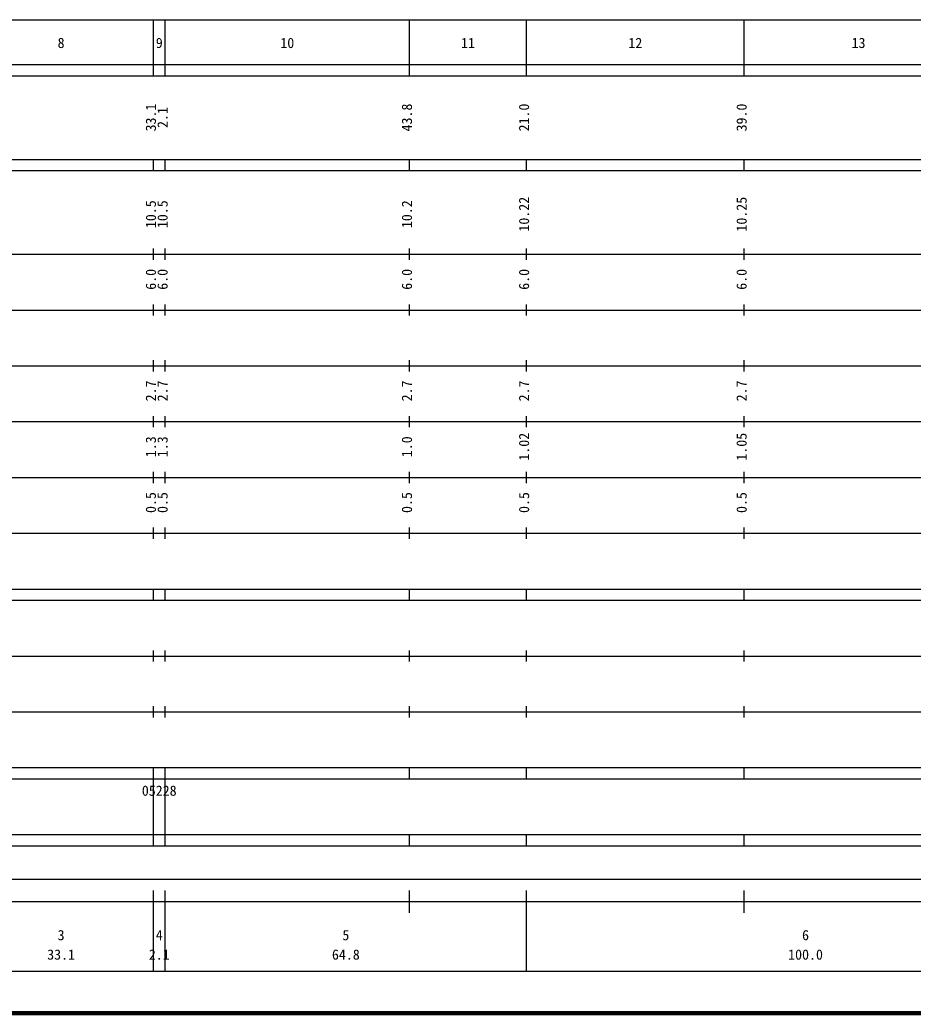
# Model space of a CAD drawing. Units: millimetres on the paper, enlarged 1000 times. Extents: x 40000 to 680000, y 20000 to 380000.
# Drawn here: x 277160 to 437290, y 20000 to 198000 of the extents above; entities that cross this region are included whole.
import ezdxf
from ezdxf.enums import TextEntityAlignment as Align

# ---------------------------------------------------------------- set-up
doc = ezdxf.new("R2010")
doc.units = ezdxf.units.MM
doc.header["$LTSCALE"] = 1000
doc.layers.add('M-TTL', color=2, linetype='Continuous', lineweight=140)
doc.layers.add('M-TTL-BAND', color=7, linetype='Continuous', lineweight=25)
doc.styles.add('ＭＳ ゴシック', font='')
doc.styles.get('ＭＳ ゴシック').set_extended_font_data('MS Gothic')

msp = doc.modelspace()

# ---------------------------------------------------------------- linework, layer by layer
at = {"layer": 'M-TTL'}
msp.add_line((40000, 20000), (680000, 20000), dxfattribs=at)
at = {"layer": 'M-TTL-BAND'}
for p, q in [((68000, 198000), (579000, 198000)), ((301100, 188000), (301100, 198000)), ((303200, 188000), (303200, 198000)), ((347000, 188000), (347000, 198000)), ((368000, 188000), (368000, 198000)), ((407000, 188000), (407000, 198000)), ((40000, 190000), (579000, 190000)), ((40000, 188000), (579000, 188000)), ((40000, 173000), (579000, 173000)), ((301100, 171000), (301100, 173000)), ((303200, 171000), (303200, 173000)), ((347000, 171000), (347000, 173000)), ((368000, 171000), (368000, 173000)), ((407000, 171000), (407000, 173000)), ((40000, 171000), (579000, 171000)), ((301100, 155000), (301100, 157000)), ((303200, 155000), (303200, 157000)), ((347000, 155000), (347000, 157000)), ((368000, 155000), (368000, 157000)), ((407000, 155000), (407000, 157000)), ((40000, 156000), (579000, 156000)), ((46000, 146000), (579000, 146000)), ((301100, 145000), (301100, 147000)), ((303200, 145000), (303200, 147000)), ((347000, 145000), (347000, 147000)), ((368000, 145000), (368000, 147000)), ((407000, 145000), (407000, 147000)), ((52000, 136000), (579000, 136000)), ((301100, 135000), (301100, 137000)), ((303200, 135000), (303200, 137000)), ((347000, 135000), (347000, 137000)), ((368000, 135000), (368000, 137000)), ((407000, 135000), (407000, 137000)), ((301100, 125000), (301100, 127000)), ((303200, 125000), (303200, 127000)), ((347000, 125000), (347000, 127000)), ((368000, 125000), (368000, 127000)), ((407000, 125000), (407000, 127000)), ((46000, 126000), (579000, 126000)), ((52000, 116000), (579000, 116000)), ((301100, 115000), (301100, 117000)), ((303200, 115000), (303200, 117000)), ((347000, 115000), (347000, 117000)), ((368000, 115000), (368000, 117000)), ((407000, 115000), (407000, 117000)), ((301100, 105000), (301100, 107000)), ((303200, 105000), (303200, 107000)), ((347000, 105000), (347000, 107000)), ((368000, 105000), (368000, 107000)), ((407000, 105000), (407000, 107000)), ((46000, 106000), (579000, 106000)), ((40000, 96000), (579000, 96000)), ((301100, 94000), (301100, 96000)), ((303200, 94000), (303200, 96000)), ((347000, 94000), (347000, 96000)), ((368000, 94000), (368000, 96000)), ((407000, 94000), (407000, 96000)), ((40000, 94000), (579000, 94000)), ((49000, 84000), (579000, 84000)), ((301100, 83000), (301100, 85000)), ((303200, 83000), (303200, 85000)), ((347000, 83000), (347000, 85000)), ((368000, 83000), (368000, 85000)), ((407000, 83000), (407000, 85000)), ((301100, 73000), (301100, 75000)), ((303200, 73000), (303200, 75000)), ((347000, 73000), (347000, 75000)), ((368000, 73000), (368000, 75000)), ((407000, 73000), (407000, 75000)), ((40000, 74000), (579000, 74000)), ((40000, 64000), (579000, 64000)), ((301100, 62000), (301100, 64000)), ((303200, 62000), (303200, 64000)), ((347000, 62000), (347000, 64000)), ((368000, 62000), (368000, 64000)), ((407000, 62000), (407000, 64000)), ((40000, 62000), (579000, 62000)), ((301100, 52000), (301100, 62000)), ((303200, 52000), (303200, 62000)), ((40000, 52000), (579000, 52000)), ((301100, 50000), (301100, 52000)), ((303200, 50000), (303200, 52000)), ((347000, 50000), (347000, 52000)), ((368000, 50000), (368000, 52000)), ((407000, 50000), (407000, 52000)), ((40000, 50000), (579000, 50000)), ((71000, 44000), (565000, 44000)), ((301100, 27500), (301100, 42000)), ((303200, 27500), (303200, 42000)), ((347000, 38000), (347000, 42000)), ((368000, 27500), (368000, 42000)), ((407000, 38000), (407000, 42000)), ((40000, 40000), (579000, 40000)), ((68000, 27500), (579000, 27500))]:
    msp.add_line(p, q, dxfattribs=at)

# ---------------------------------------------------------------- texts
at = {"layer": 'M-TTL-BAND', "style": 'ＭＳ ゴシック'}
for s, p in [('8', (284550, 192405)), ('9', (302150, 192405)), ('10', (325100, 192405)), ('11', (357500, 192405)), ('12', (387500, 192405)), ('13', (427500, 192405)), ('3', (284550, 32523)), ('4', (302150, 32523)), ('5', (335600, 32523)), ('6', (418000, 32523)), ('33.1', (284550, 29033)), ('2.1', (302150, 29033)), ('64.8', (335600, 29033)), ('100.0', (418000, 29033))]:
    msp.add_text(s, height=1833, dxfattribs=at).set_placement(p, align=Align.BOTTOM_CENTER)
for s, p in [('33.1', (302100, 180500)), ('2.1', (304200, 180500)), ('43.8', (348000, 180500)), ('21.0', (369000, 180500)), ('39.0', (408000, 180500)), ('10.2', (348000, 163174)), ('10.22', (369000, 163174)), ('10.25', (408000, 163174)), ('10.5', (302100, 163174)), ('10.5', (304200, 163174)), ('6.0', (302100, 151500)), ('6.0', (304200, 151500)), ('6.0', (348000, 151500)), ('6.0', (369000, 151500)), ('6.0', (408000, 151500)), ('2.7', (302100, 131500)), ('2.7', (304200, 131500)), ('2.7', (348000, 131500)), ('2.7', (369000, 131500)), ('2.7', (408000, 131500)), ('1.3', (302100, 121500)), ('1.3', (304200, 121500)), ('1.0', (348000, 121500)), ('1.02', (369000, 121500)), ('1.05', (408000, 121500)), ('0.5', (302100, 111500)), ('0.5', (304200, 111500)), ('0.5', (348000, 111500)), ('0.5', (369000, 111500)), ('0.5', (408000, 111500))]:
    msp.add_text(s, height=1833, rotation=90, dxfattribs=at).set_placement(p, align=Align.BOTTOM_CENTER)
msp.add_text('05228', height=1833, dxfattribs=at).set_placement((299025, 58405), align=Align.BOTTOM_LEFT)

doc.saveas('drawing.dxf')
